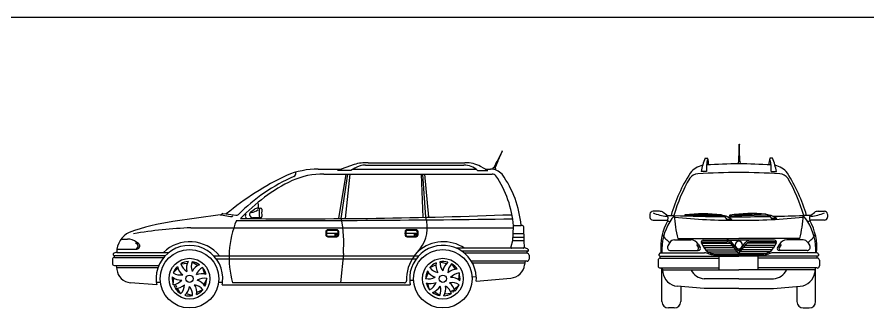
# Model space of a CAD drawing. Header units: millimetres. Extents: x 116290 to 180258, y 22146 to 121276.
# Drawn here: x 158887 to 167901, y 41388 to 44472 of the extents above; entities that cross this region are included whole.
import ezdxf

# ---------------------------------------------------------------- set-up
doc = ezdxf.new("R2010")
doc.units = ezdxf.units.MM
doc.layers.add('www.cad-blocks.net', color=7, linetype='Continuous')

# ---------------------------------------------------------------- blocks, each defined once
blk = doc.blocks.new('A$C7D8112F5')
for p, q in [((4127.8, 1663.6), (4080.8, 1559.7)), ((4129.7, 1662.7), (4082.8, 1558.8)), ((2710, 1537.9), (3735.4, 1537.9)), ((4045.2, 1489.1), (4078, 1558.6)), ((4083.8, 1556), (4054.2, 1487.6)), ((4082.8, 1558.8), (4080.8, 1559.7)), ((2179.3, 1471.9), (2429.8, 1471.9)), ((2562, 1520.5), (2386.1, 1455.8)), ((2525.5, 1455.8), (2386.1, 1455.8)), ((2570.2, 1483.2), (2525.5, 1455.8)), ((2551.7, 1471.9), (3854.1, 1471.9)), ((2682.1, 1514.7), (3723.9, 1514.7)), ((3869, 1458.2), (3871.6, 1455.8)), ((3871.6, 1455.8), (3976.5, 1455.8)), ((3976.5, 1455.8), (3900.3, 1501.3)), ((3949.6, 1471.9), (4006.8, 1471.9)), ((4026.4, 1470.7), (4041.7, 1488)), ((4044.9, 1489.1), (4054.2, 1487.6)), ((4057.1, 1483.2), (4052.7, 1465.2)), ((1942.4, 1433.8), (1940.9, 1439)), ((2241.1, 1420), (4022.7, 1420)), ((2475, 1420), (2394.9, 947)), ((2425.2, 947.4), (2496, 1420)), ((2517.1, 1420), (2466.3, 947.5)), ((3271.2, 1420), (3290.2, 960.6)), ((3320, 961.3), (3288.7, 1420)), ((3306.1, 1420), (3349.8, 962)), ((1544.4, 1107.2), (1544.3, 1059.2)), ((1171.2, 1001), (1159, 992.7)), ((1171.2, 1001), (1206.3, 996.7)), ((1206.3, 996.7), (1307.9, 984.2)), ((1458, 982), (1457.7, 999.8)), ((1468.5, 1020.8), (1505, 1047.1)), ((1542.7, 1059.2), (1570.6, 1059.2)), ((1142, 987.2), (642.1, 915.8)), ((1154.2, 986.1), (1250.5, 969.3)), ((1570.9, 956.1), (1483.9, 956.1)), ((1544.3, 956.1), (1544.3, 948.3)), ((832, 849.4), (4248, 849.4)), ((2377.9, 828.5), (2282.2, 828.5)), ((2377.9, 821), (2282.2, 821)), ((3217.3, 828.5), (3121.6, 828.5)), ((3217.3, 821), (3121.6, 821)), ((4247.2, 865.1), (4239, 713)), ((4257.9, 875), (4329.4, 875)), ((4343.2, 875), (4329.4, 875)), ((4353.9, 864.8), (4358.8, 708.5)), ((94.5, 730.9), (160.3, 730.9)), ((2267.8, 792.9), (2392.3, 792.9)), ((2282.2, 762.3), (2377.9, 762.3)), ((2282.2, 754.8), (2377.9, 754.8)), ((2357.5, 792.9), (2357.5, 762.3)), ((3107.2, 792.9), (3231.7, 792.9)), ((3121.6, 762.3), (3217.3, 762.3)), ((3121.6, 754.8), (3217.3, 754.8)), ((3196.9, 792.9), (3196.9, 762.3)), ((4242.2, 751.1), (4356.8, 751.1)), ((4245.3, 788.6), (4355, 788.6)), ((267.3, 672.5), (245.5, 690.4)), ((278.8, 680.8), (256.9, 698.7)), ((4351.2, 633.6), (3645.2, 633.6)), ((4239, 713), (4221.9, 647)), ((4239.1, 713.6), (4358.6, 713.6)), ((4358.8, 708.5), (4361.9, 644.9)), ((17.4, 557.1), (563.7, 557.1)), ((21.4, 535.6), (21.4, 557.1)), ((45.7, 589.2), (599.7, 589.2)), ((47.7, 623.8), (258.4, 623.8)), ((1073.6, 553), (3245.6, 553)), ((2447.5, 578.1), (2415.9, 266.4)), ((3201.1, 553), (3262, 627.8)), ((4397, 601.5), (3702.8, 601.5)), ((4393, 580), (3730.8, 580)), ((4393, 580), (4393, 601.5)), ((4414.4, 558.6), (4414.4, 517.4)), ((0, 514.2), (0, 473)), ((21.4, 535.6), (544.5, 535.6)), ((21.4, 451.5), (41.3, 451.5)), ((41.3, 451.5), (46.9, 407.9)), ((41.3, 451.5), (492.8, 451.5)), ((724.4, 467.7), (795.1, 474.8)), ((847.2, 490.2), (905.9, 450.2)), ((1100.5, 520.8), (3218.7, 520.8)), ((3362.3, 428.4), (3426.8, 458.4)), ((3470.8, 490.2), (3539.4, 471.8)), ((3593.5, 467.8), (3634.3, 409.6)), ((4373.1, 495.9), (3803.2, 495.9)), ((4370.4, 474.5), (3815.4, 474.5)), ((4373.1, 500.6), (4367.5, 456.9)), ((4393, 495.9), (4373.1, 495.9)), ((44, 430.1), (484.2, 430.1)), ((644.9, 371.6), (694.5, 422.5)), ((955.7, 428.6), (974.9, 360.2)), ((3319, 311.4), (3349.1, 375.8)), ((3673.2, 371.8), (3667, 301)), ((465.1, 275.2), (508.3, 275.2)), ((645.7, 246.8), (651, 317.7)), ((999.1, 311.6), (969.9, 246.8)), ((1125.1, 275.2), (1168.3, 275.2)), ((3191.6, 292.1), (3149.7, 289.7)), ((3855.3, 330.2), (3811.3, 327.7)), ((3855, 285.2), (4222.1, 317.3)), ((469.6, 244), (192.3, 268.3)), ((726.6, 151.8), (685.1, 209.5)), ((957.2, 194.1), (893.2, 163.2)), ((1163.9, 244.6), (3155.3, 244.6)), ((3094.8, 266.4), (1273.3, 266.4)), ((3361, 193.9), (3342.7, 262.5)), ((3672.5, 247), (3622.2, 196.8)), ((849.6, 130.9), (780.7, 148.5)), ((3468.7, 130.9), (3410.5, 171.7)), ((3591.7, 151.9), (3521, 145.7))]:
    blk.add_line(p, q)
for centre, radius in [((4129.2, 1664.1), 1.51), ((2373.8, 777.6), 9.93), ((3213.2, 777.6), 9.93), ((816.7, 310.4), 310.4), ((3501.4, 310.4), 310.4), ((816.7, 310.4), 216), ((3501.4, 310.4), 216), ((816.7, 310.4), 38.6), ((3501.4, 310.4), 38.6), ((668.8, 227.9), 10.5), ((3606.7, 177.7), 10.5)]:
    blk.add_circle(centre, radius)
for centre, radius, start, end in [((2684.4, 1117.4), 421.3, 86.51857, 106.8977), ((3752.5, 1224.8), 313.6, 61.86386, 93.12543), ((4079.9, 1557.7), 2.14, 64.72726, 154.72726), ((4081.9, 1556.8), 2.14, 336.604, 64.72726), ((2176.2, 614.5), 857.3, 89.79017, 112.66744), ((2682.1, 1300.4), 214.3, 90, 121.49564), ((3723.9, 1300.4), 214.3, 47.41547, 90), ((4006.8, 1311.1), 160.8, 41.18431, 90), ((4044.3, 1485.6), 3.55, 80.41352, 138.44424), ((4053.6, 1484.1), 3.55, 346.37857, 80.41352), ((3193.6, -1406), 3118, 115.61244, 129.59517), ((2742.5, -431.4), 2001.9, 114.16831, 134.66601), ((2241.2, 562.7), 857.3, 90.00684, 113.19065), ((1911.5, 1425), 32.2, 290.90024, 15.92806), ((4022.7, 1366.4), 53.6, 39.89221, 90), ((3147.8, 784.3), 1104.2, 4.4342, 33.93972), ((3260, 785.7), 1073.1, 4.76997, 36.0332), ((2778.1, -404.7), 1961.3, 116.48029, 136.37501), ((1141, 1019.3), 32.2, 271.87753, 304.19319), ((1313.4, 1015.9), 32.2, 260.13162, 312.87945), ((1434.8, 975.1), 26.8, 131.83759, 269.95709), ((1483.6, 999.8), 25.9, 125.73778, 180), ((1455.8, 1143.2), 133.5, 276.33612, 311.92977), ((1542.7, 994.6), 64.7, 90, 125.73778), ((1964.7, 1007.7), 409, 172.75662, 187.24338), ((1570.6, 1046.3), 12.9, 0, 90), ((1964.7, 1007.7), 383.2, 174.21238, 185.78762), ((973.2, -1405.8), 2345.1, 98.11698, 109.77345), ((2232, 537.7), 996.3, 156.99982, 195.80441), ((1256, 1001), 32.2, 260.13162, 312.87945), ((1665.2, 186360.6), 185433.9, 269.89174, 270.794654), ((1949.6, 60349.3), 59403.9, 269.429787, 272.197311), ((1483.9, 982), 25.9, 180, 270), ((1570.6, 969), 12.9, 270, 0), ((1110.6, 682.8), 1341, 355.5202, 11.37656), ((2960.8, 852.2), 375.5, 323.3121, 16.89191), ((971.8, -3416.6), 4268.3, 91.87753, 100.08366), ((2282.2, 807), 21.4, 90, 176.35514), ((2282.2, 807), 13.9, 90, 176.35514), ((2377.9, 807), 21.4, 3.64486, 90), ((2377.9, 807), 13.9, 3.64486, 90), ((3121.6, 807), 21.4, 90, 176.35514), ((3121.6, 807), 13.9, 90, 176.35514), ((3217.3, 807), 21.4, 3.64486, 90), ((3217.3, 807), 13.9, 3.64486, 90), ((4257.9, 864.2), 10.7, 90, 175.24132), ((4343.2, 864.2), 10.7, 2.7454, 90), ((283.4, 587.2), 237.6, 115.84978, 179.51527), ((160.3, 570.2), 160.8, 53.06124, 90), ((2523.9, 791.6), 263.6, 176.35514, 183.64486), ((2282.2, 776.2), 21.4, 183.64486, 270), ((2523.9, 791.6), 256.1, 176.35514, 183.64486), ((2282.2, 776.2), 13.9, 183.64486, 270), ((2377.9, 776.2), 13.9, 270, 356.35514), ((2377.9, 776.2), 21.4, 270, 356.35514), ((2136.2, 791.6), 256.1, 356.35514, 3.64486), ((2136.2, 791.6), 263.6, 356.35514, 3.64486), ((3363.3, 791.6), 263.6, 176.35514, 183.64486), ((3121.6, 776.2), 21.4, 183.64486, 270), ((3363.3, 791.6), 256.1, 176.35514, 183.64486), ((3121.6, 776.2), 13.9, 183.64486, 270), ((3217.3, 776.2), 13.9, 270, 356.35514), ((3217.3, 776.2), 21.4, 270, 356.35514), ((2975.6, 791.6), 256.1, 356.35514, 3.64486), ((2975.6, 791.6), 263.6, 356.35514, 3.64486), ((253.8, 655.9), 21.4, 270, 50.70342), ((258.4, 655.9), 32.2, 270, 50.70342), ((816.7, 310.4), 353.4, 354.28989, 185.71011), ((820.5, 298.9), 403, 39.09192, 133.90673), ((3502.5, 310.6), 353.4, 3.1729, 183.39247), ((3506.3, 298.9), 403, 56.16507, 131.03265), ((4232.2, 644.3), 10.7, 165.41639, 270), ((4351.2, 644.3), 10.7, 270, 2.74573), ((4368.7, 580), 53.6, 48.59038, 90), ((17.4, 567.8), 10.7, 131.40962, 270), ((45.7, 535.6), 53.6, 90, 131.40962), ((3502.5, 310.4), 386.9, 141.16117, 183.16458), ((4393, 558.6), 21.4, 0, 90), ((4397, 612.2), 10.7, 270, 48.59038), ((21.4, 514.2), 21.4, 90, 180), ((21.4, 473), 21.4, 180, 270), ((816.7, 310.4), 182.4, 94.07116, 120.38486), ((860, 511.3), 142.4, 197.79471, 239.79201), ((927, 420.9), 142.4, 149.91434, 193.29709), ((979, 436.4), 142.4, 157.79471, 199.79201), ((972.3, 324.2), 142.4, 109.91434, 153.29709), ((816.7, 310.4), 182.4, 54.07116, 80.38486), ((3501.4, 310.4), 182.4, 113.36133, 139.67502), ((3569, 451.2), 142.4, 169.2045, 212.58725), ((3613, 483), 142.4, 177.08487, 219.08217), ((3501.4, 310.4), 182.4, 73.36133, 99.67502), ((3643.7, 374.8), 142.4, 129.2045, 172.58725), ((3697.8, 370.9), 142.4, 137.08487, 179.08217), ((3501.4, 310.4), 182.4, 33.36133, 59.67502), ((4208.1, 477.5), 160.8, 275.00384, 352.65647), ((4393, 517.4), 21.4, 270, 0), ((206.3, 428.4), 160.8, 187.34353, 264.99616), ((816.7, 310.4), 182.4, 134.07116, 160.38486), ((720.8, 492.1), 142.4, 237.79471, 279.79201), ((830.1, 466), 142.4, 189.91434, 233.29709), ((1022.1, 302.6), 142.4, 117.79471, 159.79201), ((944.7, 221), 142.4, 69.91434, 113.29709), ((816.7, 310.4), 182.4, 14.07116, 40.38486), ((3501.4, 310.4), 182.4, 153.36133, 179.67502), ((3462.7, 461.7), 142.4, 209.2045, 252.58725), ((3476, 514.3), 142.4, 217.08487, 259.08217), ((3651.8, 268.3), 142.4, 89.2045, 132.58725), ((3690.8, 230.5), 142.4, 97.08487, 139.08217), ((3501.4, 310.4), 182.4, 353.36133, 19.67502), ((816.7, 310.4), 353.4, 185.71011, 190.8296), ((816.7, 310.4), 182.4, 174.07116, 200.38486), ((727, 438.2), 142.4, 229.91434, 273.29709), ((626.4, 387.9), 142.4, 277.79471, 319.79201), ((969, 172.4), 142.4, 77.79471, 119.79201), ((857.3, 159.6), 142.4, 29.91434, 73.29709), ((816.7, 310.4), 182.4, 334.07116, 0.38486), ((816.7, 310.4), 353.4, 349.27962, 354.28989), ((3094.8, 287.8), 21.4, 270, 3.16458), ((3502.5, 310.4), 353.4, 183.35213, 190.72038), ((3350.8, 450.2), 142.4, 257.08487, 299.08217), ((3589.6, 181.5), 142.4, 49.2045, 92.58725), ((3502.5, 310.4), 353.4, 355.9106, 3.21324), ((665.8, 350.6), 142.4, 269.91434, 313.29709), ((816.7, 310.4), 182.4, 214.07116, 240.38486), ((621.1, 247.5), 142.4, 317.79471, 359.79201), ((675.3, 244.2), 142.4, 309.91434, 353.29709), ((707.3, 136.4), 142.4, 357.79471, 39.79201), ((750.9, 168.7), 142.4, 349.91434, 33.29709), ((844.7, 106.8), 142.4, 37.79471, 79.79201), ((816.7, 310.4), 182.4, 294.07116, 320.38486), ((3374.5, 401.4), 142.4, 249.2045, 292.58725), ((3501.4, 310.4), 182.4, 193.36133, 219.67502), ((3296.2, 320.7), 142.4, 297.08487, 339.08217), ((3345.7, 298.5), 142.4, 289.2045, 332.58725), ((3337.5, 186.4), 142.4, 337.08487, 19.08217), ((3389.8, 201.2), 142.4, 329.2045, 12.58725), ((3455.6, 110), 142.4, 17.08487, 59.08217), ((3595.1, 127.4), 142.4, 57.08487, 99.08217), ((3486.1, 155), 142.4, 9.2045, 52.58725), ((3501.4, 310.4), 182.4, 313.36133, 339.67502), ((816.7, 310.4), 182.4, 254.07116, 280.38486), ((3501.4, 310.4), 182.4, 233.36133, 259.67502), ((3501.4, 310.4), 182.4, 273.36133, 299.67502)]:
    blk.add_arc(centre, radius, start, end)
blk = doc.blocks.new('A$C361D2758')
for p, q in [((945.7, 1612.1), (945.7, 1731.8)), ((949.1, 1612.1), (949.1, 1731.8)), ((585, 1586.8), (611.6, 1586.8)), ((934.9, 1527.5), (940, 1554.8)), ((940, 1554.8), (954.7, 1554.8)), ((943.3, 1554.8), (943.3, 1612.1)), ((943.3, 1612.1), (951.4, 1612.1)), ((951.4, 1554.8), (951.4, 1612.1)), ((959.9, 1527.4), (954.7, 1554.8)), ((1297.6, 1586.8), (1271.1, 1586.8)), ((598.5, 1447.5), (543.5, 1447.5)), ((1284.1, 1447.5), (1339.1, 1447.5)), ((101.1, 1024.7), (33.5, 1024.7)), ((179.4, 984.2), (141, 1011.9)), ((895, 989), (1179.7, 996.7)), ((1230.1, 993.3), (1279.1, 983.5)), ((1703.2, 984.2), (1741.7, 1011.9)), ((1781.5, 1024.7), (1849.1, 1024.7)), ((33.5, 930.6), (179.5, 930.6)), ((179.5, 930.6), (210.6, 914.1)), ((182.2, 982), (259.2, 980.6)), ((190.8, 962.1), (190.8, 941.9)), ((371.4, 981), (756.2, 981)), ((421.4, 991.3), (706.2, 991.3)), ((756.2, 981), (794.6, 966)), ((756.5, 986.5), (805.2, 975.4)), ((794.6, 966), (810.2, 942.3)), ((805.2, 975.4), (868.8, 942.7)), ((845.3, 977.5), (1229.9, 987.8)), ((1229.9, 987.8), (1268.7, 973.9)), ((1268.7, 973.9), (1284.9, 950.5)), ((1279.1, 983.5), (1343.5, 952.5)), ((1700.5, 982), (1623.4, 980.6)), ((1703.1, 930.6), (1672.1, 914.1)), ((1691.9, 962.1), (1691.9, 941.9)), ((1849.1, 930.6), (1703.1, 930.6)), ((258.7, 721.4), (433.6, 721.4)), ((295.6, 736), (941.3, 736)), ((1587.1, 736), (941.3, 736)), ((1623.9, 721.4), (1449, 721.4)), ((210.3, 694.1), (189.7, 659.7)), ((494, 671.5), (514.6, 636.8)), ((511.3, 677.2), (531.9, 642.6)), ((544.9, 685.6), (854.9, 685.6)), ((544.9, 685.5), (577.4, 630.9)), ((554.6, 702.6), (814.5, 702.6)), ((558.3, 663), (873, 663)), ((564.4, 719.5), (941.3, 719.5)), ((571.7, 640.5), (890.7, 640.5)), ((932.4, 587.1), (859, 680.9)), ((941.3, 603.2), (872.3, 691.4)), ((1318.2, 719.5), (941.3, 719.5)), ((941.3, 603.2), (1010.3, 691.4)), ((950.2, 587.1), (1023.6, 680.9)), ((1310.9, 640.5), (992, 640.5)), ((1324.3, 663), (1009.6, 663)), ((1337.7, 685.6), (1027.7, 685.6)), ((1328, 702.6), (1068.1, 702.6)), ((1337.7, 685.5), (1305.2, 630.9)), ((1371.4, 677.2), (1350.8, 642.6)), ((1388.6, 671.5), (1368, 636.8)), ((1672.3, 694.1), (1693, 659.7)), ((95.6, 568.7), (94.6, 565.4)), ((105.4, 550.8), (941.3, 550.8)), ((109.7, 528.2), (109.7, 550.8)), ((117.2, 584.7), (578.6, 584.7)), ((117.2, 584.7), (578.6, 584.7)), ((215.6, 608.5), (512.4, 608.5)), ((586.5, 617.9), (908.3, 617.9)), ((611, 595.3), (926, 595.3)), ((674.5, 575.7), (941.3, 575.7)), ((674.5, 564.4), (941.3, 564.4)), ((734.3, 402.7), (734.3, 550.8)), ((1208.2, 575.7), (941.3, 575.7)), ((1208.2, 564.4), (941.3, 564.4)), ((1777.2, 550.8), (941.3, 550.8)), ((1271.7, 595.3), (956.6, 595.3)), ((1296.1, 617.9), (974.3, 617.9)), ((1148.3, 402.7), (1148.3, 550.8)), ((1765.4, 584.7), (1304, 584.7)), ((1765.4, 584.7), (1304, 584.7)), ((1667, 608.5), (1370.2, 608.5)), ((1772.9, 528.2), (1772.9, 550.8)), ((1787, 568.7), (1788, 565.4)), ((87.1, 505.6), (87.1, 446.4)), ((109.7, 528.2), (734.3, 528.2)), ((1772.9, 528.2), (1148.3, 528.2)), ((1795.5, 505.6), (1795.5, 446.4)), ((109.7, 423.9), (130.6, 423.9)), ((127.5, 67.8), (127.5, 423.9)), ((130.6, 423.9), (734.3, 423.9)), ((130.6, 423.9), (136.5, 377.8)), ((133.3, 402.7), (941.3, 402.7)), ((1749.3, 402.7), (941.3, 402.7)), ((1752, 423.9), (1148.3, 423.9)), ((1752, 423.9), (1746.1, 377.8)), ((1772.9, 423.9), (1752, 423.9)), ((1755.2, 67.8), (1755.2, 423.9)), ((941.3, 308.9), (574.1, 308.9)), ((941.3, 308.9), (1308.6, 308.9)), ((574.1, 205.8), (289.8, 230.7)), ((325.7, 227.6), (325.7, 67.8)), ((941.3, 205.8), (574.1, 205.8)), ((941.3, 205.8), (1308.6, 205.8)), ((1308.6, 205.8), (1592.8, 230.7)), ((1556.9, 227.6), (1556.9, 67.8)), ((258, 0), (195.2, 0)), ((1624.6, 0), (1687.4, 0))]:
    blk.add_line(p, q)
blk.add_circle((947.4, 1733.6), 2.5)
for centre, radius, start, end in [((1042.3, 1374.9), 504.1, 155.13811, 171.72138), ((1054.6, 1475), 456.9, 168.0415, 183.45561), ((168.5, 1475), 456.9, 5.38928, 14.16311), ((1714.1, 1475), 456.9, 165.83689, 174.61072), ((828, 1475), 456.9, 356.54439, 11.9585), ((840.3, 1374.9), 504.1, 8.27862, 24.86189), ((605.2, 1291.4), 225.9, 102.22838, 142.04526), ((1033.2, -6875.2), 8403.2, 90.62638, 92.95757), ((849.4, -6875.2), 8403.2, 87.04243, 89.37362), ((1277.5, 1291.4), 225.9, 37.95474, 77.77162), ((1864.7, 509.2), 1707.4, 147.35183, 163.95012), ((1939.5, 497.1), 1754, 149.92362, 163.99652), ((513.2, 1310), 112.9, 92.54995, 144.13982), ((1039.3, -8026.7), 9464.4, 90.58848, 93.21655), ((843.4, -8026.7), 9464.4, 86.78345, 89.41152), ((1369.4, 1310), 112.9, 35.86018, 87.45005), ((18, 509.2), 1707.4, 16.04988, 32.64817), ((-56.9, 497.1), 1754, 16.00348, 30.07638), ((86.8, 977.7), 88.7, 168.15196, 191.84804), ((33.5, 990.9), 33.9, 90, 171.51508), ((201.3, 1386.1), 413.5, 245.96253, 266.66861), ((101.1, 956.6), 68.1, 54.26222, 90), ((563.8, -501.6), 1500.5, 82.62226, 97.37774), ((1077.5, -499.4), 1500.5, 84.16385, 98.91933), ((1229.9, 990.6), 2.72, 271.54159, 85.46324), ((1681.4, 1386.1), 413.5, 273.33139, 294.03747), ((1781.5, 956.6), 68.1, 90, 125.73778), ((1849.1, 990.9), 33.9, 8.48492, 90), ((1795.8, 977.7), 88.7, 348.15196, 11.84804), ((33.5, 964.5), 33.9, 188.48492, 270), ((699.4, 640.1), 585.1, 150.78513, 185.43474), ((710.3, 608.8), 585.6, 148.57755, 182.47883), ((163.5, 962.1), 27.3, 0, 54.26222), ((179.5, 941.9), 11.3, 270, 0), ((665.3, 621.8), 540.6, 138.68379, 147.26196), ((1091.9, 24658.7), 23692.7, 267.98582, 269.26284), ((1328.3, 1014.5), 1069.6, 181.81657, 195.09486), ((834, 6123), 5192, 263.65219, 271.18336), ((371.4, 983.8), 2.72, 96.07835, 270), ((756.2, 983.8), 2.72, 270, 83.92165), ((790.7, 8002.6), 7060.3, 270.1581, 270.6338), ((987.2, 12040.7), 11074.7, 269.14051, 269.76255), ((845.2, 980.2), 2.72, 97.61994, 271.54159), ((590.7, 36573.9), 35609.6, 270.5642, 271.09442), ((1048.6, 6123), 5192, 268.81664, 276.34781), ((1075.5, 8007.8), 7060.3, 271.69969, 272.17539), ((790.7, 24658.7), 23692.7, 271.24127, 272.01418), ((554.3, 1014.5), 1069.6, 344.90514, 358.18343), ((1217.4, 621.8), 540.6, 32.73804, 41.31621), ((1172.4, 608.8), 585.6, 357.52117, 31.42245), ((1719.1, 962.1), 27.3, 125.73778, 180), ((1703.1, 941.9), 11.3, 180, 270), ((1183.2, 640.1), 585.1, 354.56526, 29.21487), ((1849.1, 964.5), 33.9, 270, 351.51508), ((375.3, 930.1), 287.9, 212.42397, 235.05928), ((258.7, 664.9), 56.5, 90, 148.95316), ((433.6, 631.1), 90.3, 30.73639, 90), ((1449, 631.1), 90.3, 90, 149.26361), ((1623.9, 664.9), 56.5, 31.04684, 90), ((1507.4, 930.1), 287.9, 304.94072, 327.57603), ((218.7, 642.2), 33.9, 148.95316, 270), ((504.9, 631.1), 11.3, 270, 30.73639), ((512.4, 631.1), 22.6, 270, 30.73639), ((564.4, 697), 22.6, 90, 210.73639), ((554.6, 691.3), 11.3, 90, 210.73639), ((814.5, 646.1), 73.4, 38.04072, 90), ((814.5, 646.1), 56.5, 38.04072, 90), ((941.3, 667.5), 39.6, 90, 270), ((941.3, 667.5), 39.6, 270, 90), ((1068.1, 646.1), 73.4, 90, 141.95928), ((1068.1, 646.1), 56.5, 90, 141.95928), ((1318.2, 697), 22.6, 329.26361, 90), ((1328, 691.3), 11.3, 329.26361, 90), ((1370.2, 631.1), 22.6, 149.26361, 270), ((1377.7, 631.1), 11.3, 149.26361, 270), ((1663.9, 642.2), 33.9, 270, 31.04684), ((105.4, 562.1), 11.3, 163.07304, 270), ((117.2, 562.1), 22.6, 90, 163.07304), ((674.5, 688.7), 112.9, 210.73639, 270), ((578.6, 471.7), 112.9, 66.15732, 90), ((674.5, 688.7), 124.2, 246.15732, 270), ((941.3, 594.1), 11.3, 218.04072, 270), ((941.3, 594.1), 11.3, 270, 321.95928), ((1208.2, 688.7), 112.9, 270, 329.26361), ((1208.2, 688.7), 124.2, 270, 293.84268), ((1304, 471.7), 112.9, 90, 113.84268), ((1765.4, 562.1), 22.6, 16.92696, 90), ((1777.2, 562.1), 11.3, 270, 16.92696), ((109.7, 505.6), 22.6, 90, 180), ((1772.9, 505.6), 22.6, 0, 90), ((109.7, 446.4), 22.6, 180, 270), ((304.6, 399.5), 169.4, 187.34353, 264.99616), ((588.8, 477.6), 169.4, 206.26457, 264.99616), ((1293.8, 477.6), 169.4, 275.00384, 333.73543), ((1578.1, 399.5), 169.4, 275.00384, 352.65647), ((1772.9, 446.4), 22.6, 270, 0), ((195.2, 67.8), 67.8, 180, 270), ((258, 67.8), 67.8, 270, 0), ((1624.6, 67.8), 67.8, 180, 270), ((1687.4, 67.8), 67.8, 270, 0)]:
    blk.add_arc(centre, radius, start, end)
blk = doc.blocks.new('FORMAT')
at = {"color": 155, "true_color": 0x546d8e}
blk.add_line((120018.9, 44472), (180258.2, 44472), dxfattribs=at)

msp = doc.modelspace()

# ---------------------------------------------------------------- block references
for name, p in [('A$C361D2758', (165591.4, 41388.1)), ('A$C7D8112F5', (159896.7, 41388.1))]:
    msp.add_blockref(name, p)
at = {"layer": 'www.cad-blocks.net'}
msp.add_blockref('FORMAT', (0, 0), dxfattribs=at)

doc.saveas('drawing.dxf')
